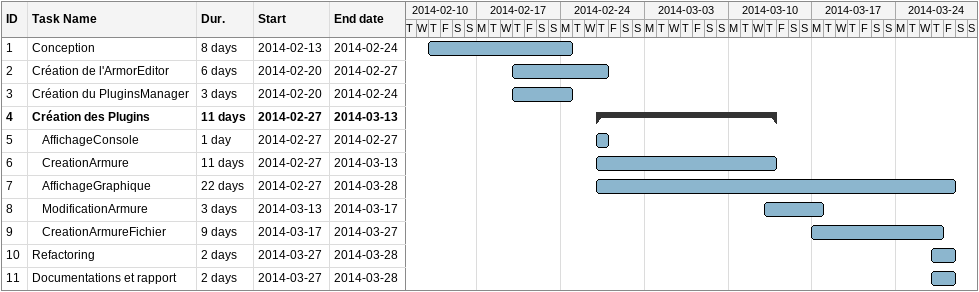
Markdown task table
| ID | Level | Task | Duration | Start | Finish |
|---|---|---|---|---|---|
| 1 | 1 | Conception | 8d | 2014-02-13 | 2014-02-24 |
| 2 | 1 | Création de l'ArmorEditor | 6d | 2014-02-20 | 2014-02-27 |
| 3 | 1 | Création du PluginsManager | 3d | 2014-02-20 | 2014-02-24 |
| 4 | 1 | **Création des Plugins** | 11d | 2014-02-27 | 2014-03-13 |
| 5 | 2 | AffichageConsole | 1d | 2014-02-27 | 2014-02-27 |
| 6 | 2 | CreationArmure | 11d | 2014-02-27 | 2014-03-13 |
| 7 | 2 | AffichageGraphique | 22d | 2014-02-27 | 2014-03-28 |
| 8 | 2 | ModificationArmure | 3d | 2014-03-13 | 2014-03-17 |
| 9 | 2 | CreationArmureFichier | 9d | 2014-03-17 | 2014-03-27 |
| 10 | 1 | Refactoring | 2d | 2014-03-27 | 2014-03-28 |
| 11 | 1 | Documentations et rapport | 2d | 2014-03-27 | 2014-03-28 |
